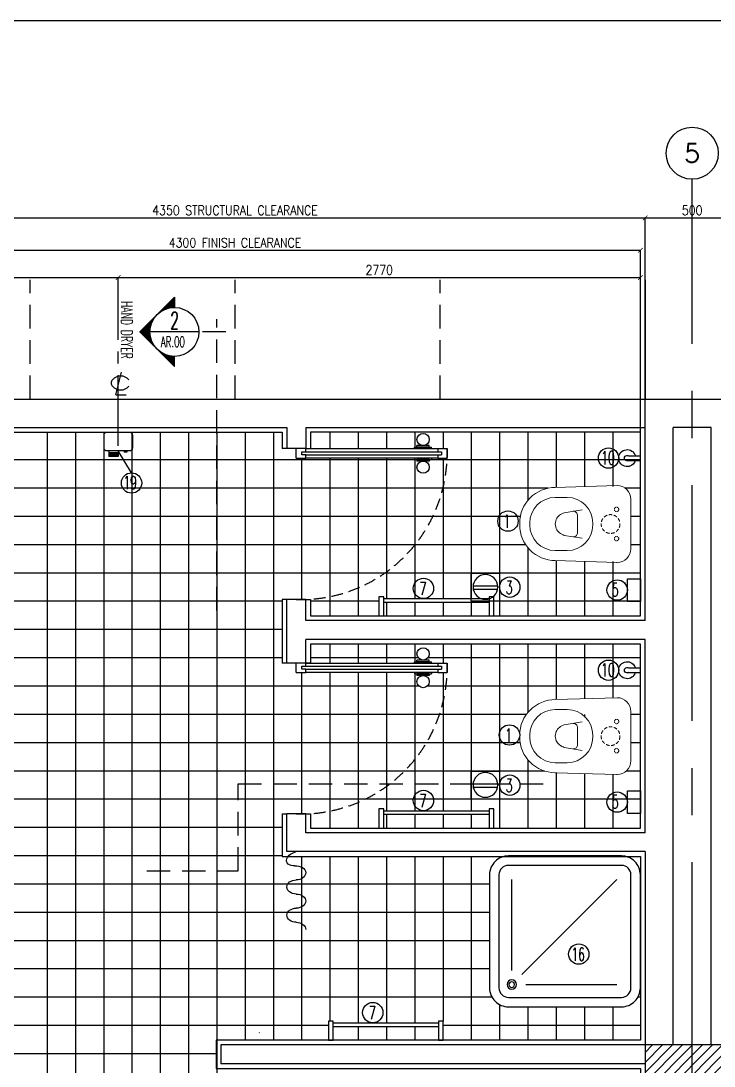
# Model space of a CAD drawing. Extents: x -139655 to -110778, y 166361 to 186286.
# Drawn here: x -137250 to -133573, y 180743 to 186286 of the extents above; entities that cross this region are included whole.
import ezdxf
from ezdxf.enums import TextEntityAlignment as Align

# ---------------------------------------------------------------- set-up
doc = ezdxf.new("R2010")
doc.units = 0
doc.header["$LTSCALE"] = 500
doc.header["$MEASUREMENT"] = 0
for name, pattern in [('CENTER2', [1.125, 0.75, -0.125, 0.125, -0.125]), ('CENTERX2', [4, 2.5, -0.5, 0.5, -0.5]), ('HIDDEN', [0.375, 0.25, -0.125]), ('HIDDEN2', [0.1875, 0.125, -0.0625])]:
    doc.linetypes.add(name, pattern=pattern)
doc.layers.get('0').update_dxf_attribs({"linetype": 'CONTINUOUS'})
doc.layers.get('DEFPOINTS').update_dxf_attribs({"linetype": 'CONTINUOUS'})
for name, color, linetype in [('2', 2, 'CONTINUOUS'), ('ARCDIMR', 4, 'CONTINUOUS'), ('AX-CR', 2, 'CONTINUOUS'), ('AX-TXT', 2, 'CONTINUOUS'), ('AXES', 11, 'CENTERX2'), ('AXIS', 11, 'CENTER2'), ('COL', 5, 'CONTINUOUS'), ('CONC', 3, 'CONTINUOUS'), ('CURT', 7, 'CONTINUOUS'), ('DIM-NEW', 4, 'CONTINUOUS'), ('Dimout', 4, 'CONTINUOUS'), ('DOOR', 2, 'CONTINUOUS'), ('DW', 7, 'CONTINUOUS'), ('ELE', 3, 'CONTINUOUS'), ('ELEV-MARK', 6, 'CONTINUOUS'), ('FIX', 2, 'CONTINUOUS'), ('HAT', 8, 'CONTINUOUS'), ('JUMP', 2, 'CONTINUOUS'), ('NON-MEDICAL', 5, 'CONTINUOUS'), ('Plaster', 7, 'CONTINUOUS'), ('SHAFT', 3, 'CONTINUOUS'), ('Tile', 5, 'CONTINUOUS'), ('TITLE', 1, 'CONTINUOUS'), ('TXT', 2, 'CONTINUOUS'), ('WALL', 6, 'CONTINUOUS'), ('Windows', 9, 'CONTINUOUS')]:
    doc.layers.add(name, color=color, linetype=linetype)
doc.styles.add('DIM', font='simplex.shx', dxfattribs={"width": 0.85})
doc.styles.add('ROMANS', font='romans.shx', dxfattribs={"width": 0.6})
doc.dimstyles.new('DIM1-25', dxfattribs={"dimscale": 25, "dimtxt": 2, "dimasz": 1, "dimexe": 0.03, "dimexo": 0.03, "dimgap": 0.6, "dimtad": 1, "dimdec": 0, "dimdsep": 46, "dimtxsty": 'DIM', "dimblk1": 'ARCHTICK', "dimblk2": 'ARCHTICK', "dimsah": 1, "dimcen": 0.09, "dimdle": 0.03, "dimclrd": 256, "dimclrt": 2, "dimadec": 0, "dimazin": 0, "dimtfac": 1, "dimtdec": 0, "dimtix": 1, "dimtmove": 1, "dimatfit": 3, "dimldrblk": 'ARCHTICK', "dimfxl": 0, "dimtvp": 2, "dimtolj": 1, "dimtzin": 0, "dimarcsym": 0})

# ---------------------------------------------------------------- blocks, each defined once
blk = doc.blocks.new('A0-BOX')
at = {"layer": 'TITLE'}
blk.add_line((113.3, 79.7), (0, 79.7), dxfattribs=at)
blk = doc.blocks.new('*X29')
at = {"color": 0}
for p, q in [((38539.2, 139885.3), (39003.7, 140349.7)), ((38539.2, 139938.3), (38950.6, 140349.7)), ((38539.2, 139991.4), (38897.6, 140349.7)), ((38539.2, 140044.4), (38844.6, 140349.7)), ((38539.2, 140097.4), (38791.5, 140349.7)), ((38539.2, 140150.5), (38738.5, 140349.7)), ((38539.2, 140203.5), (38685.5, 140349.7)), ((38539.2, 140256.5), (38632.4, 140349.7)), ((38539.2, 140309.6), (38579.4, 140349.7)), ((38556.7, 139849.7), (39039.2, 140332.3)), ((38609.7, 139849.7), (39039.2, 140279.2)), ((38662.8, 139849.7), (39039.2, 140226.2)), ((38715.8, 139849.7), (39039.2, 140173.2)), ((38768.8, 139849.7), (39039.2, 140120.1)), ((38821.9, 139849.7), (39039.2, 140067.1)), ((38874.9, 139849.7), (39039.2, 140014.1)), ((38927.9, 139849.7), (39039.2, 139961)), ((38981, 139849.7), (39039.2, 139908)), ((39034, 139849.7), (39039.2, 139855))]:
    blk.add_line(p, q, dxfattribs=at)
blk = doc.blocks.new('DR')
at = {"layer": 'CONC'}
blk.add_lwpolyline([(-0.0449, -0.0254), (-0.1129, -0.0254, -0.414214), (-0.1289, -0.0094), (-0.1289, 0.1086, -0.414214), (-0.1129, 0.1246), (-0.0449, 0.1246, -0.414214), (-0.0289, 0.1086), (-0.0289, -0.0094, -0.414214)], format="xyb", close=True, dxfattribs=at)
at = {"layer": 'ELE'}
for p, q in [((-0.0289, 0.0948), (-0.0219, 0.0948)), ((-0.0289, 0.0804), (-0.0219, 0.0804)), ((-0.0219, 0.0948), (-0.0219, 0.0804)), ((-0.0289, 0.0496), (0, 0.0496)), ((-0.0289, 0), (0, 0)), ((-0.0187, 0.0496), (-0.0187, 0)), ((-0.0112, 0.0496), (-0.0112, 0)), ((-0.0061, 0.0496), (-0.0061, 0)), ((-0.0023, 0.0496), (-0.0023, 0)), ((0, 0.0496), (0, 0))]:
    blk.add_line(p, q, dxfattribs=at)
blk = doc.blocks.new('A$C785E76E1')
at = {"layer": 'JUMP'}
for p, q in [((0.033, 0.0529), (0.033, 0.1149)), ((0.057, 0.0529), (0.057, 0.1149))]:
    blk.add_line(p, q, dxfattribs=at)
for radius, start, end in [(0.045, 105.4782, 74.5218), (0.0144, 146.4427, 33.5573)]:
    blk.add_arc((0.045, 0.045), radius, start, end, dxfattribs=at)
blk = doc.blocks.new('A$C5C5B3FF0')
at = {"layer": 'CURT'}
for centre, major_axis, start_param, end_param in [((25, 356.2), (-79.1, 0), 3.926991, 4.390638), ((25, 356.2), (79.1, 0), 0.321751, 0.785398), ((49.5, 300), (49.5, 0), 1.419382, 3.141593), ((62.9, 365.7), (-39.1, 0), 1.419382, 3.463343), ((50, 300), (50, 0), 3.141593, 4.712389), ((50, 225), (-50, 0), 3.141593, 4.712389), ((50, 225), (50, 0), 4.712389, 6.283185), ((50, 150), (50, 0), 1.570796, 3.141593), ((50, 150), (50, 0), 3.141593, 4.712389), ((50, 75), (50, 0), 0, 1.570796), ((50, 75), (-50, 0), 1.570796, 3.141593), ((50, 0), (50, 0), 1.570796, 3.141593)]:
    blk.add_ellipse(centre, major_axis=major_axis, ratio=0.75, start_param=start_param, end_param=end_param, dxfattribs=at)
blk = doc.blocks.new('A$C012D15BF')
at = {"layer": 'DOOR', "color": 0, "linetype": 'ByBlock'}
for p, q in [((0, 750.4), (0, 800.4)), ((50, 800.4), (0, 800.4)), ((30, 767.4), (30, 783.4)), ((30, 783.4), (50, 783.4)), ((50, 783.4), (50, 800.4)), ((627.6, 800.4), (627.6, 807.6)), ((627.6, 807.6), (717.6, 807.6)), ((640.2, 807.6), (640.2, 816.6)), ((705, 816.6), (640.2, 816.6)), ((705, 807.6), (640.2, 807.6)), ((705, 807.6), (705, 816.6)), ((717.6, 800.4), (717.6, 807.6)), ((750, 800.4), (750, 783.4)), ((750, 800.4), (800, 800.4)), ((750, 783.4), (770, 783.4)), ((770, 783.4), (770, 767.4)), ((800, 800.4), (800, 750.4)), ((800, 750.4), (800, 800.4)), ((0, 750.4), (50, 750.4)), ((50, 767.4), (30, 767.4)), ((50, 750.4), (50, 767.4)), ((627.6, 750.4), (627.6, 743.2)), ((627.6, 743.2), (717.6, 743.2)), ((640.2, 743.2), (640.2, 734.2)), ((705, 743.2), (640.2, 743.2)), ((705, 734.2), (640.2, 734.2)), ((705, 743.2), (705, 734.2)), ((717.6, 750.4), (717.6, 743.2)), ((750, 767.4), (750, 750.4)), ((750, 767.4), (770, 767.4)), ((750, 750.4), (800, 750.4))]:
    blk.add_line(p, q, dxfattribs=at)
at = {"layer": 'DOOR', "linetype": 'ByBlock'}
for p, q in [((50, 800.4), (750, 800.4)), ((50, 783.4), (750, 783.4)), ((50, 767.4), (750, 767.4)), ((750, 750.4), (50, 750.4))]:
    blk.add_line(p, q, dxfattribs=at)
at = {"layer": 'DOOR', "color": 0, "linetype": 'ByBlock'}
for centre in [(672.6, 848.9), (672.6, 701.9)]:
    blk.add_circle(centre, 32.4, dxfattribs=at)
at = {"layer": 'DOOR', "linetype": 'HIDDEN', "ltscale": 0.5}
blk.add_arc((25, 775.4), 775.4, 268.1524, 1.8476, dxfattribs=at)
blk = doc.blocks.new('WC1')
at = {"layer": 'FIX', "lineweight": 20}
for p, q in [((-210, 203.8), (-538, 193.8)), ((-475, 140.8), (-538, 140.8)), ((-394.8, 75.7), (-490.4, 60.1)), ((-727, 4.8), (-727, -4.8)), ((-674, 4.8), (-674, -4.8)), ((-533.7, 24.2), (-539.5, 0)), ((-539.5, 0), (-533.7, -24.2)), ((-339, 4.8), (-339, -4.8)), ((-490.4, -60.1), (-394.8, -75.7)), ((-538, -140.8), (-475, -140.8)), ((-538, -193.8), (-210, -203.8))]:
    blk.add_line(p, q, dxfattribs=at)
at = {"layer": 'FIX', "linetype": 'Continuous', "lineweight": 20}
blk.add_line((-420.1, -47.3), (-420.4, 44.6), dxfattribs=at)
at = {"layer": 'FIX', "lineweight": 20}
blk.add_lwpolyline([(-213.2, -203.8), (-210, -203.8, 0.414214), (-137, -130.8), (-137, 0), (-137, 130.8, 0.414214), (-210, 203.8)], format="xyb", dxfattribs=at)
at = {"layer": 'FIX', "linetype": 'HIDDEN', "lineweight": 20, "ltscale": 0.05}
for centre in [(-213.2, 77.5), (-213.2, -77.5)]:
    blk.add_circle(centre, 11.6, dxfattribs=at)
at = {"layer": 'FIX', "linetype": 'HIDDEN2', "lineweight": 20, "ltscale": 0.3}
blk.add_circle((-245, 0), 49.8, dxfattribs=at)
at = {"layer": 'FIX', "lineweight": 20}
for centre, radius, start, end in [((-538, 4.8), 189, 90, 180), ((-538, 4.8), 136, 90, 180), ((-475, 4.8), 136, 360, 90), ((-464.4, -17.6), 82, 108.496, 128.9242), ((-473, -6.9), 68.2, 128.9242, 152.8468), ((-538, -4.8), 189, 180, 270), ((-538, -4.8), 136, 180, 270), ((-473, 6.9), 68.2, 207.1532, 231.0758), ((-464.4, 17.6), 82, 231.0758, 251.504), ((-475, -4.8), 136, 270, 0)]:
    blk.add_arc(centre, radius, start, end, dxfattribs=at)
at = {"layer": 'FIX', "linetype": 'Continuous', "lineweight": 20}
for centre, start, end in [((-442.7, 45.5), 357.6662, 91.6121), ((-442.4, -45.6), 268.3879, 2.3338)]:
    blk.add_arc(centre, 22.3, start, end, dxfattribs=at)
blk = doc.blocks.new('SHR1')
at = {"layer": 'FIX'}
for p, q in [((-195.7, 195.7), (-700, 700)), ((-142.7, 217.7), (-142.7, 700)), ((-217.7, 142.7), (-700, 142.7))]:
    blk.add_line(p, q, dxfattribs=at)
for points in [[(-825, 125), (-825, 725, -0.414214), (-725, 825), (-125, 825, -0.414214), (-25, 725), (-25, 125, -0.414214), (-125, 25), (-725, 25, -0.414214)], [(-775, 125), (-775, 725, -0.414214), (-725, 775), (-125, 775, -0.414214), (-75, 725), (-75, 125, -0.414214), (-125, 75), (-725, 75, -0.414214)]]:
    blk.add_lwpolyline(points, format="xyb", close=True, dxfattribs=at)
for radius in [25, 15]:
    blk.add_circle((-142.7, 142.7), radius, dxfattribs=at)
blk = doc.blocks.new('A$C6F351844')
for p, q in [((0, 0.1016), (0.0254, 0.1016)), ((0, 0), (0, 0.1016)), ((0.0254, 0.1016), (0.0254, 0)), ((0.5842, 0.0921), (0.0254, 0.0921)), ((0.5842, 0.073), (0.0254, 0.073)), ((0.5842, 0), (0.5842, 0.1016)), ((0.5842, 0.1016), (0.6096, 0.1016)), ((0.6096, 0.1016), (0.6096, 0)), ((0.0254, 0), (0, 0)), ((0.6096, 0), (0.5842, 0))]:
    blk.add_line(p, q)
blk = doc.blocks.new('A$C67076F16')
at = {"layer": 'DIM-NEW'}
for p, q in [((0.0127, 0.0913), (0.1876, 0.0913)), ((0.0138, 0.1136), (0.1863, 0.1136))]:
    blk.add_line(p, q, dxfattribs=at)
at = {"layer": 'DW'}
blk.add_lwpolyline([(0, 0.2), (0, 0), (0.2, 0), (0.2, 0.2)], close=True, dxfattribs=at)
at = {"layer": 'FIX', "color": 2}
blk.add_circle((0.1, 0.0983), 0.0876, dxfattribs=at)
blk = doc.blocks.new('_ARCHTICK')
at = {"color": 0, "linetype": 'ByBlock', "const_width": 0.15}
blk.add_lwpolyline([(-0.5, -0.5), (0.5, 0.5)], dxfattribs=at)
blk = doc.blocks.new('*D113')
at = {"layer": 'DEFPOINTS', "color": 0}
for p in [(-133963.8, 185069.8), (-138263.8, 184105.5), (-133963.8, 184105.5)]:
    blk.add_point(p, dxfattribs=at)
at = {"layer": 'Dimout', "lineweight": -2}
blk.add_line((-138264.5, 185069.8), (-133963, 185069.8), dxfattribs=at)
at = {"layer": 'Dimout', "color": 0, "lineweight": -2}
for p, q in [((-138263.8, 184106.3), (-138263.8, 185070.5)), ((-133963.8, 184106.3), (-133963.8, 185070.5))]:
    blk.add_line(p, q, dxfattribs=at)
at = {"layer": 'Dimout', "lineweight": -2, "xscale": 25, "yscale": 25, "zscale": 25, "rotation": 180}
blk.add_blockref('_ARCHTICK', (-138263.8, 185069.8), dxfattribs=at)
at = {"layer": 'Dimout', "lineweight": -2, "xscale": 25, "yscale": 25, "zscale": 25}
blk.add_blockref('_ARCHTICK', (-133963.8, 185069.8), dxfattribs=at)
at = {"layer": 'Dimout', "color": 2, "insert": (-136113.8, 185109.8), "char_height": 50, "attachment_point": 5, "style": 'DIM'}
blk.add_mtext('\\A1;4300 FINISH CLEARANCE', dxfattribs=at)
blk = doc.blocks.new('*D112')
at = {"layer": 'DEFPOINTS', "color": 0}
for p in [(-133938.8, 185241.6), (-138288.8, 184130.5), (-133938.8, 184130.5)]:
    blk.add_point(p, dxfattribs=at)
at = {"layer": 'Dimout', "lineweight": -2}
blk.add_line((-138289.5, 185241.6), (-133938, 185241.6), dxfattribs=at)
at = {"layer": 'Dimout', "color": 0, "lineweight": -2}
for p, q in [((-138288.8, 184131.3), (-138288.8, 185242.3)), ((-133938.8, 184131.3), (-133938.8, 185242.3))]:
    blk.add_line(p, q, dxfattribs=at)
at = {"layer": 'Dimout', "lineweight": -2, "xscale": 25, "yscale": 25, "zscale": 25, "rotation": 180}
blk.add_blockref('_ARCHTICK', (-138288.8, 185241.6), dxfattribs=at)
at = {"layer": 'Dimout', "lineweight": -2, "xscale": 25, "yscale": 25, "zscale": 25}
blk.add_blockref('_ARCHTICK', (-133938.8, 185241.6), dxfattribs=at)
at = {"layer": 'Dimout', "color": 2, "insert": (-136113.8, 185281.6), "char_height": 50, "attachment_point": 5, "style": 'DIM'}
blk.add_mtext('\\A1;4350 STRUCTURAL CLEARANCE', dxfattribs=at)
blk = doc.blocks.new('*D111')
at = {"layer": 'DEFPOINTS', "color": 0}
for p in [(-133963.8, 184925), (-136733.5, 184635), (-133963.8, 184105.5)]:
    blk.add_point(p, dxfattribs=at)
at = {"layer": 'Dimout', "lineweight": -2}
blk.add_line((-136734.3, 184925), (-133963, 184925), dxfattribs=at)
at = {"layer": 'Dimout', "color": 0, "lineweight": -2}
for p, q in [((-136733.5, 184635.7), (-136733.5, 184925.8)), ((-133963.8, 184106.3), (-133963.8, 184925.8))]:
    blk.add_line(p, q, dxfattribs=at)
at = {"layer": 'Dimout', "lineweight": -2, "xscale": 25, "yscale": 25, "zscale": 25, "rotation": 180}
blk.add_blockref('_ARCHTICK', (-136733.5, 184925), dxfattribs=at)
at = {"layer": 'Dimout', "lineweight": -2, "xscale": 25, "yscale": 25, "zscale": 25}
blk.add_blockref('_ARCHTICK', (-133963.8, 184925), dxfattribs=at)
at = {"layer": 'Dimout', "color": 2, "insert": (-135348.7, 184965), "char_height": 50, "attachment_point": 5, "style": 'DIM'}
blk.add_mtext('\\A1;2770', dxfattribs=at)
blk = doc.blocks.new('SCNTR', base_point=(3632.66, 549.66))
for q in [(3633.89, 554.57), (3636.1, 543.44)]:
    blk.add_line((3631.12, 543.44), q)
for centre, radius, start, end in [((3633.47, 547.5), 5.23, 39.4883, 140.5117), ((3630.8, 549.38), 1.99, 133.3084, 182.4789), ((3630.8, 549.21), 1.99, 177.5211, 226.6916), ((3633.47, 551.09), 5.23, 219.4883, 320.5117)]:
    blk.add_arc(centre, radius, start, end)
blk = doc.blocks.new('*D116')
at = {"layer": 'DEFPOINTS', "color": 0}
for p in [(-136733.5, 184925), (-136733.5, 184635), (-138263.8, 184105.5)]:
    blk.add_point(p, dxfattribs=at)
at = {"layer": 'Dimout', "lineweight": -2}
blk.add_line((-138264.5, 184925), (-136732.8, 184925), dxfattribs=at)
at = {"layer": 'Dimout', "color": 0, "lineweight": -2}
for p, q in [((-138263.8, 184106.3), (-138263.8, 184925.8)), ((-136733.5, 184635.7), (-136733.5, 184925.8))]:
    blk.add_line(p, q, dxfattribs=at)
at = {"layer": 'Dimout', "lineweight": -2, "xscale": 25, "yscale": 25, "zscale": 25, "rotation": 180}
blk.add_blockref('_ARCHTICK', (-138263.8, 184925), dxfattribs=at)
at = {"layer": 'Dimout', "lineweight": -2, "xscale": 25, "yscale": 25, "zscale": 25}
blk.add_blockref('_ARCHTICK', (-136733.5, 184925), dxfattribs=at)
at = {"layer": 'Dimout', "color": 2, "insert": (-137498.7, 184965), "char_height": 50, "attachment_point": 5, "style": 'DIM'}
blk.add_mtext('\\A1;1530', dxfattribs=at)
blk = doc.blocks.new('*X20')
at = {"color": 0}
for p, q in [((14608, 7877), (14819, 8088)), ((14625, 7890), (14821, 8086)), ((14637, 7899), (14823, 8084)), ((14647, 7905), (14825, 8082)), ((14656, 7910), (14826, 8081)), ((14664, 7915), (14828, 8079)), ((14671, 7919), (14830, 8077)), ((14678, 7922), (14832, 8075)), ((14685, 7925), (14833, 8073)), ((14691, 7928), (14835, 8072)), ((14697, 7930), (14837, 8070)), ((14703, 7933), (14839, 8068)), ((14709, 7935), (14841, 8066)), ((14714, 7937), (14842, 8065)), ((14719, 7938), (14844, 8063)), ((14725, 7940), (14846, 8061)), ((14730, 7941), (14848, 8059)), ((14734, 7943), (14849, 8058)), ((14739, 7944), (14851, 8056)), ((14744, 7945), (14853, 8054)), ((14749, 7946), (14855, 8052)), ((14753, 7947), (14856, 8051)), ((14757, 7948), (14858, 8049)), ((14762, 7949), (14860, 8047)), ((14766, 7950), (14862, 8045)), ((14770, 7950), (14863, 8043)), ((14774, 7951), (14865, 8042)), ((14778, 7951), (14867, 8040)), ((14782, 7952), (14869, 8038)), ((14786, 7952), (14871, 8036)), ((14790, 7953), (14872, 8035)), ((14794, 7953), (14874, 8033)), ((14798, 7953), (14876, 8031)), ((14802, 7953), (14878, 8029)), ((14805, 7954), (14879, 8028)), ((14809, 7954), (14881, 8026)), ((14813, 7954), (14883, 8024)), ((14816, 7954), (14885, 8022)), ((14820, 7954), (14886, 8020)), ((14823, 7954), (14888, 8019)), ((14827, 7954), (14890, 8017)), ((14830, 7954), (14892, 8015)), ((14834, 7953), (14894, 8013)), ((14837, 7953), (14895, 8012)), ((14840, 7953), (14897, 8010)), ((14844, 7953), (14899, 8008)), ((14847, 7953), (14901, 8006)), ((14850, 7952), (14902, 8005)), ((14853, 7952), (14904, 8003)), ((14856, 7952), (14906, 8001)), ((14860, 7951), (14908, 7999)), ((14863, 7951), (14909, 7997)), ((14866, 7950), (14911, 7996)), ((14869, 7950), (14913, 7994)), ((14872, 7949), (14915, 7992)), ((14875, 7949), (14917, 7990)), ((14878, 7948), (14918, 7989)), ((14881, 7948), (14920, 7987)), ((14884, 7947), (14922, 7985)), ((14887, 7947), (14924, 7983)), ((14890, 7946), (14925, 7982)), ((14893, 7945), (14927, 7980)), ((14895, 7945), (14929, 7978)), ((14898, 7944), (14931, 7976)), ((14901, 7943), (14932, 7974)), ((14904, 7942), (14934, 7973)), ((14907, 7942), (14936, 7971)), ((14909, 7941), (14938, 7969)), ((14912, 7940), (14939, 7967)), ((14915, 7939), (14941, 7966)), ((14917, 7938), (14943, 7964)), ((14920, 7937), (14945, 7962)), ((14923, 7937), (14947, 7960)), ((14925, 7936), (14948, 7959)), ((14928, 7935), (14950, 7957)), ((14931, 7934), (14952, 7955)), ((14933, 7933), (14954, 7953)), ((14936, 7932), (14955, 7952)), ((14938, 7931), (14957, 7950)), ((14941, 7930), (14959, 7948)), ((14943, 7929), (14961, 7946)), ((14946, 7928), (14962, 7944)), ((14948, 7927), (14964, 7943)), ((14951, 7926), (14966, 7941)), ((14953, 7925), (14968, 7939)), ((14956, 7923), (14970, 7937)), ((14958, 7922), (14971, 7936)), ((14960, 7921), (14973, 7934)), ((14963, 7920), (14975, 7932)), ((14965, 7919), (14977, 7930)), ((14967, 7918), (14978, 7929)), ((14970, 7916), (14980, 7927)), ((14972, 7915), (14982, 7925)), ((14974, 7914), (14984, 7923)), ((14977, 7913), (14985, 7921)), ((14979, 7911), (14987, 7920)), ((14981, 7910), (14989, 7918)), ((14983, 7909), (14991, 7916)), ((14986, 7908), (14993, 7914)), ((14988, 7906), (14994, 7913)), ((14990, 7905), (14996, 7911)), ((14992, 7903), (14998, 7909)), ((14994, 7902), (15000, 7907)), ((14997, 7901), (15001, 7906)), ((14999, 7899), (15003, 7904)), ((15001, 7898), (15005, 7902)), ((15003, 7896), (15007, 7900)), ((14360, 7629), (14571, 7839)), ((14364, 7629), (14557, 7822)), ((14368, 7629), (14549, 7810)), ((14371, 7629), (14542, 7800)), ((14375, 7629), (14537, 7791)), ((14378, 7629), (14533, 7783)), ((14382, 7629), (14529, 7776)), ((14385, 7629), (14525, 7769)), ((14389, 7629), (14522, 7762)), ((15005, 7895), (15008, 7898)), ((15007, 7894), (15010, 7897)), ((15009, 7892), (15012, 7895)), ((15011, 7891), (15014, 7893)), ((15013, 7889), (15016, 7891)), ((15015, 7888), (15017, 7890)), ((15017, 7886), (15019, 7888)), ((15019, 7884), (15021, 7886)), ((15021, 7883), (15023, 7884)), ((15023, 7881), (15024, 7883)), ((15025, 7880), (15026, 7881)), ((15027, 7878), (15028, 7879)), ((15029, 7877), (15030, 7877)), ((15031, 7875), (15031, 7875)), ((15033, 7873), (15033, 7874)), ((15035, 7872), (15035, 7872)), ((15036, 7870), (15037, 7870)), ((15038, 7868), (15038, 7868)), ((15040, 7867), (15040, 7867)), ((15042, 7865), (15042, 7865)), ((15044, 7863), (15044, 7863)), ((15046, 7861), (15046, 7861)), ((15047, 7860), (15047, 7860)), ((15051, 7856), (15051, 7856)), ((15053, 7854), (15053, 7854)), ((15054, 7852), (15054, 7853)), ((15056, 7851), (15056, 7851)), ((15058, 7849), (15058, 7849)), ((15059, 7847), (15060, 7847)), ((15061, 7845), (15061, 7845)), ((15063, 7843), (15063, 7844)), ((15064, 7841), (15065, 7842)), ((15066, 7839), (15067, 7840)), ((15068, 7837), (15069, 7838)), ((15069, 7836), (15070, 7837)), ((15071, 7834), (15072, 7835)), ((15072, 7832), (15074, 7833)), ((15074, 7830), (15076, 7831)), ((15076, 7828), (15077, 7830)), ((15077, 7826), (15079, 7828)), ((15079, 7824), (15081, 7826)), ((15080, 7822), (15083, 7824)), ((15082, 7820), (15084, 7822)), ((15083, 7818), (15086, 7821)), ((15085, 7815), (15088, 7819)), ((15086, 7813), (15090, 7817)), ((15087, 7811), (15092, 7815)), ((15089, 7809), (15093, 7814)), ((15090, 7807), (15095, 7812)), ((15092, 7805), (15097, 7810)), ((15093, 7803), (15099, 7808)), ((15094, 7801), (15100, 7807)), ((15096, 7798), (15102, 7805)), ((15097, 7796), (15104, 7803)), ((15098, 7794), (15106, 7801)), ((15100, 7792), (15107, 7799)), ((15101, 7790), (15109, 7798)), ((15102, 7787), (15111, 7796)), ((15104, 7785), (15113, 7794)), ((15105, 7783), (15115, 7792)), ((15106, 7780), (15116, 7791)), ((15107, 7778), (15118, 7789)), ((15108, 7776), (15120, 7787)), ((15110, 7773), (15122, 7785)), ((15111, 7771), (15123, 7784)), ((15112, 7769), (15125, 7782)), ((15113, 7766), (15127, 7780)), ((15114, 7764), (15129, 7778)), ((15115, 7761), (15130, 7777)), ((15116, 7759), (15132, 7775)), ((15117, 7756), (15134, 7773)), ((15118, 7754), (15136, 7771)), ((15119, 7751), (15137, 7769)), ((15121, 7749), (15139, 7768)), ((15122, 7746), (15141, 7766)), ((15122, 7744), (15143, 7764)), ((15123, 7741), (15145, 7762)), ((15124, 7739), (15146, 7761)), ((14392, 7629), (14519, 7756)), ((14396, 7629), (14517, 7750)), ((14399, 7629), (14515, 7744)), ((14403, 7629), (14513, 7739)), ((14406, 7629), (14511, 7733)), ((14410, 7629), (14509, 7728)), ((14413, 7629), (14507, 7723)), ((14417, 7629), (14506, 7718)), ((14421, 7629), (14505, 7713)), ((14424, 7629), (14503, 7708)), ((14428, 7629), (14502, 7703)), ((14431, 7629), (14501, 7699)), ((14435, 7629), (14500, 7694)), ((14438, 7629), (14499, 7690)), ((14442, 7629), (14499, 7686)), ((14445, 7629), (14498, 7681)), ((14449, 7629), (14497, 7677)), ((14452, 7629), (14497, 7673)), ((14456, 7629), (14496, 7669)), ((14459, 7629), (14496, 7665)), ((14463, 7629), (14495, 7661)), ((14466, 7629), (14495, 7657)), ((14470, 7629), (14494, 7653)), ((14474, 7629), (14494, 7649)), ((14477, 7629), (14494, 7646)), ((14481, 7629), (14494, 7642)), ((14484, 7629), (14494, 7638)), ((14488, 7629), (14494, 7635)), ((14491, 7629), (14494, 7631)), ((15125, 7736), (15148, 7759)), ((15126, 7733), (15150, 7757)), ((15127, 7731), (15152, 7755)), ((15128, 7728), (15153, 7754)), ((15129, 7725), (15155, 7752)), ((15130, 7723), (15157, 7750)), ((15130, 7720), (15159, 7748)), ((15131, 7717), (15160, 7746)), ((15132, 7714), (15162, 7745)), ((15133, 7712), (15164, 7743)), ((15133, 7709), (15166, 7741)), ((15134, 7706), (15168, 7739)), ((15135, 7703), (15169, 7738)), ((15136, 7700), (15171, 7736)), ((15136, 7697), (15173, 7734)), ((15137, 7695), (15175, 7732)), ((15137, 7692), (15176, 7731)), ((15138, 7689), (15178, 7729)), ((15139, 7686), (15180, 7727)), ((15139, 7683), (15182, 7725)), ((15140, 7680), (15183, 7723)), ((15140, 7676), (15185, 7722)), ((15140, 7673), (15187, 7720)), ((15141, 7670), (15189, 7718)), ((15141, 7667), (15191, 7716)), ((15142, 7664), (15192, 7715)), ((15142, 7661), (15194, 7713)), ((15142, 7658), (15196, 7711)), ((15143, 7654), (15198, 7709)), ((15143, 7651), (15199, 7708)), ((15143, 7648), (15201, 7706)), ((15143, 7644), (15203, 7704)), ((15143, 7641), (15205, 7702)), ((15143, 7637), (15206, 7700)), ((15143, 7634), (15208, 7699)), ((15144, 7631), (15210, 7697)), ((15145, 7629), (15212, 7695)), ((15149, 7629), (15214, 7693)), ((15152, 7629), (15215, 7692)), ((15156, 7629), (15217, 7690)), ((15159, 7629), (15219, 7688)), ((15163, 7629), (15221, 7686)), ((15167, 7629), (15222, 7685)), ((15170, 7629), (15224, 7683)), ((15174, 7629), (15226, 7681)), ((15177, 7629), (15228, 7679)), ((15181, 7629), (15229, 7678)), ((15184, 7629), (15231, 7676)), ((15188, 7629), (15233, 7674)), ((15191, 7629), (15235, 7672)), ((15195, 7629), (15236, 7670)), ((15198, 7629), (15238, 7669)), ((15202, 7629), (15240, 7667)), ((15205, 7629), (15242, 7665)), ((15209, 7629), (15244, 7663)), ((15212, 7629), (15245, 7662)), ((15216, 7629), (15247, 7660)), ((15220, 7629), (15249, 7658)), ((15223, 7629), (15251, 7656)), ((15227, 7629), (15252, 7655)), ((15230, 7629), (15254, 7653)), ((15234, 7629), (15256, 7651)), ((15237, 7629), (15258, 7649)), ((15241, 7629), (15259, 7647)), ((15244, 7629), (15261, 7646)), ((15248, 7629), (15263, 7644)), ((15251, 7629), (15265, 7642)), ((15255, 7629), (15267, 7640)), ((15258, 7629), (15268, 7639)), ((15262, 7629), (15270, 7637)), ((15266, 7629), (15272, 7635)), ((15269, 7629), (15274, 7633)), ((15273, 7629), (15275, 7632)), ((15276, 7629), (15277, 7630))]:
    blk.add_line(p, q, dxfattribs=at)
blk = doc.blocks.new('AXU')
at = {"layer": 'AX-CR'}
blk.add_circle((0, 350), 350, dxfattribs=at)
at = {"layer": 'AX-TXT', "style": 'ROMANS'}
blk.add_attdef('AX', text='', height=250, dxfattribs=at).set_placement((0, 350), align=Align.MIDDLE)
blk = doc.blocks.new('*D126')
at = {"layer": 'DEFPOINTS', "color": 0}
for p in [(-133438.8, 185241.6), (-133938.8, 184130.5), (-133438.8, 184130.5)]:
    blk.add_point(p, dxfattribs=at)
at = {"layer": 'Dimout', "lineweight": -2}
blk.add_line((-133939.5, 185241.6), (-133438, 185241.6), dxfattribs=at)
at = {"layer": 'Dimout', "color": 0, "lineweight": -2}
for p, q in [((-133938.8, 184131.3), (-133938.8, 185242.3)), ((-133438.8, 184131.3), (-133438.8, 185242.3))]:
    blk.add_line(p, q, dxfattribs=at)
at = {"layer": 'Dimout', "lineweight": -2, "xscale": 25, "yscale": 25, "zscale": 25, "rotation": 180}
blk.add_blockref('_ARCHTICK', (-133938.8, 185241.6), dxfattribs=at)
at = {"layer": 'Dimout', "lineweight": -2, "xscale": 25, "yscale": 25, "zscale": 25}
blk.add_blockref('_ARCHTICK', (-133438.8, 185241.6), dxfattribs=at)
at = {"layer": 'Dimout', "color": 2, "insert": (-133688.8, 185281.6), "char_height": 50, "attachment_point": 5, "style": 'DIM'}
blk.add_mtext('\\A1;500', dxfattribs=at)

msp = doc.modelspace()

# ---------------------------------------------------------------- linework, layer by layer
at = {"layer": '2'}
for points in [[(-133963.8, 183207.9), (-134032.7, 183207.9), (-134032.7, 183327.9), (-133963.8, 183327.9)], [(-133963.8, 182082.9), (-134032.7, 182082.9), (-134032.7, 182202.9), (-133963.8, 182202.9)]]:
    msp.add_lwpolyline(points, close=True, dxfattribs=at)
at = {"layer": 'AXES'}
msp.add_line((-133688.8, 176573.7), (-133688.8, 185446.5), dxfattribs=at)
at = {"layer": 'AXIS'}
msp.add_line((-136733.5, 184032.5), (-136733.5, 184913.1), dxfattribs=at)
at = {"layer": 'COL'}
msp.add_lwpolyline([(-133938.8, 180855.5), (-133938.8, 180355.5), (-133438.8, 180355.5), (-133438.8, 180855.5)], close=True, dxfattribs=at)
at = {"layer": 'ELEV-MARK', "color": 6}
for p, q in [((-136435.4, 184820.6), (-136619.2, 184636.8)), ((-136435.4, 184820.6), (-136435.4, 184766.8)), ((-136435.4, 184452.9), (-136619.2, 184636.8)), ((-136305.4, 184636.8), (-136565.4, 184636.8))]:
    msp.add_line(p, q, dxfattribs=at)
at = {"layer": 'ELEV-MARK', "color": 6, "linetype": 'HIDDEN'}
for p, q in [((-136210.8, 183159.9), (-136210.8, 184705.2)), ((-136162, 184636.8), (-136305.4, 184636.8))]:
    msp.add_line(p, q, dxfattribs=at)
msp.add_lwpolyline([(-136582.5, 181778.5), (-136097.8, 181778.5), (-136097.8, 182240.9), (-134478.5, 182240.9)], dxfattribs=at)
at = {"layer": 'ELEV-MARK', "color": 6}
msp.add_circle((-136435.4, 184636.8), 130, dxfattribs=at)
at = {"layer": 'FIX'}
for p, q in [((-133963.8, 183955.6), (-133963.8, 183979.6)), ((-133963.8, 182830.6), (-133963.8, 182854.6))]:
    msp.add_line(p, q, dxfattribs=at)
at = {"layer": 'FIX', "color": 2}
for centre in [(-134132.6, 183967.6), (-136662.8, 183835.6), (-134665.7, 183633.5), (-135114.3, 183276.6), (-134656.5, 183283), (-134086.7, 183267.9), (-134132.6, 182842.6), (-134657.8, 182498.9), (-134656.5, 182233), (-135114.3, 182151.6), (-134086.7, 182142.9), (-134290.3, 181337), (-135383.1, 181026.6)]:
    msp.add_circle(centre, 54, dxfattribs=at)
at = {"layer": 'NON-MEDICAL'}
msp.add_line((-133938.8, 184913.7), (-133938.8, 184280.5), dxfattribs=at)
at = {"layer": 'Plaster'}
for p, q in [((-135838.8, 184018), (-135863.8, 184018)), ((-135738.8, 184018), (-135713.8, 184018)), ((-135838.8, 183218), (-135863.8, 183218)), ((-135738.8, 183218), (-135713.8, 183218)), ((-135838.8, 182880.5), (-135863.8, 182880.5)), ((-135713.8, 182880.5), (-135738.8, 182880.5)), ((-135863.8, 182080.5), (-135838.8, 182080.5)), ((-135738.8, 182080.5), (-135713.8, 182080.5))]:
    msp.add_line(p, q, dxfattribs=at)
for points in [[(-138263.8, 183980.5), (-138263.8, 184105.5), (-135863.8, 184105.5), (-135863.8, 184018)], [(-135713.8, 183218), (-135713.8, 183130.5), (-133963.8, 183130.5), (-133963.8, 184105.5), (-135713.8, 184105.5), (-135713.8, 184018)], [(-135863.8, 183218), (-135863.8, 182880.5)], [(-135713.8, 182080.5), (-135713.8, 182005.5), (-133963.8, 182005.5), (-133963.8, 182980.5), (-135713.8, 182980.5), (-135713.8, 182880.5)], [(-135863.8, 182080.5), (-135863.8, 181855.5), (-133963.8, 181855.5), (-133963.8, 180880.5), (-136213.8, 180880.5), (-136213.8, 180730.5), (-133963.8, 180730.5), (-133963.8, 180330.5), (-133613.8, 180330.5), (-133613.8, 177510.5), (-136863.8, 177510.5), (-136863.8, 178460.5), (-137238.8, 178460.5)]]:
    msp.add_lwpolyline(points, dxfattribs=at)
at = {"layer": 'SHAFT', "linetype": 'HIDDEN'}
for p, q in [((-137201.3, 184280.5), (-137201.3, 184913.7)), ((-136113.8, 184280.5), (-136113.8, 184913.7)), ((-135026.3, 184280.5), (-135026.3, 184913.7))]:
    msp.add_line(p, q, dxfattribs=at)
at = {"layer": 'Tile'}
for p, q in [((-137110.5, 184105.5), (-137110.5, 178460.5)), ((-136960.5, 184105.5), (-136960.5, 178460.5)), ((-136810.5, 184105.5), (-136810.5, 177985.5)), ((-136660.5, 184105.5), (-136660.5, 177985.5)), ((-136510.5, 184105.5), (-136510.5, 177985.5)), ((-136360.5, 184105.5), (-136360.5, 177985.5)), ((-136210.5, 184105.5), (-136210.5, 177985.5)), ((-136060.5, 184105.5), (-136060.5, 180880.5)), ((-135910.5, 184105.5), (-135910.5, 180880.5)), ((-135610.5, 184105.5), (-135610.5, 184018)), ((-135460.5, 184105.5), (-135460.5, 184018)), ((-135310.5, 184105.5), (-135310.5, 184018)), ((-135160.5, 184105.5), (-135160.5, 184025.2)), ((-135010.5, 184105.5), (-135010.5, 184018)), ((-134860.5, 184105.5), (-134860.5, 183222.6)), ((-134710.5, 184105.5), (-134710.5, 183130.5)), ((-134560.5, 184105.5), (-134560.5, 183743.2)), ((-134410.5, 184105.5), (-134410.5, 183813.5)), ((-134260.5, 184105.5), (-134260.5, 183818.1)), ((-134110.5, 184105.5), (-134110.5, 183817)), ((-135148.6, 183958), (-138263.8, 183958)), ((-135760.5, 183968), (-135760.5, 183218)), ((-135610.5, 183968), (-135610.5, 183130.5)), ((-135460.5, 183968), (-135460.5, 183130.5)), ((-135310.5, 183968), (-135310.5, 183222.6)), ((-135160.5, 183960.8), (-135160.5, 183222.6)), ((-133963.8, 183958), (-135083.8, 183958)), ((-135010.5, 183968), (-135010.5, 183222.6)), ((-134452.6, 183808), (-138338.8, 183808)), ((-133963.8, 183808), (-134044.1, 183808)), ((-134598.4, 183658), (-138338.8, 183658)), ((-133963.8, 183658), (-134013.8, 183658)), ((-134571.8, 183508), (-138338.8, 183508)), ((-134560.5, 183492.9), (-134560.5, 183130.5)), ((-133963.8, 183508), (-134013.8, 183508)), ((-134410.5, 183422.6), (-134410.5, 183130.5)), ((-134260.5, 183418), (-134260.5, 183130.5)), ((-134110.5, 183419.1), (-134110.5, 183130.5)), ((-133963.8, 183358), (-138338.8, 183358)), ((-135863.8, 183208), (-138338.8, 183208)), ((-135350.4, 183208), (-135713.8, 183208)), ((-133963.8, 183208), (-134740.8, 183208)), ((-135310.5, 183203.5), (-135310.5, 183130.5)), ((-135160.5, 183203.5), (-135160.5, 183130.5)), ((-135010.5, 183203.5), (-135010.5, 183130.5)), ((-134860.5, 183203.5), (-134860.5, 183130.5)), ((-135863.8, 183058), (-138263.8, 183058)), ((-135610.5, 182980.5), (-135610.5, 182880.5)), ((-135460.5, 182980.5), (-135460.5, 182880.5)), ((-135310.5, 182980.5), (-135310.5, 182880.5)), ((-135160.5, 182980.5), (-135160.5, 182880.5)), ((-135010.5, 182980.5), (-135010.5, 182880.5)), ((-134860.5, 182980.5), (-134860.5, 182097.6)), ((-134710.5, 182980.5), (-134710.5, 182005.5)), ((-134560.5, 182980.5), (-134560.5, 182618.2)), ((-134410.5, 182980.5), (-134410.5, 182686.8)), ((-134260.5, 182980.5), (-134260.5, 182691.5)), ((-134110.5, 182980.5), (-134110.5, 182696.1)), ((-134110.5, 182980.5), (-134110.5, 182696.1)), ((-135863.8, 182908), (-138263.8, 182908)), ((-135140.8, 182908), (-135713.8, 182908)), ((-133963.8, 182908), (-135091.5, 182908)), ((-135760.5, 182830.5), (-135760.5, 182080.5)), ((-135610.5, 182830.5), (-135610.5, 182005.5)), ((-135460.5, 182830.5), (-135460.5, 182005.5)), ((-135310.5, 182830.5), (-135310.5, 182097.6)), ((-135160.5, 182830.5), (-135160.5, 182097.6)), ((-135010.5, 182830.5), (-135010.5, 182097.6)), ((-135138, 182758), (-138263.8, 182758)), ((-133963.8, 182758), (-135094.3, 182758)), ((-134568.4, 182608), (-137790.9, 182608)), ((-134260.5, 182607), (-134260.5, 182597.4)), ((-133963.8, 182608), (-134015.5, 182608)), ((-134601.4, 182458), (-137713.9, 182458)), ((-133963.8, 182458), (-134013.8, 182458)), ((-134560.5, 182367.9), (-134560.5, 182005.5)), ((-134471.9, 182308), (-137709.5, 182308)), ((-134410.5, 182299.3), (-134410.5, 182005.5)), ((-134260.5, 182294.5), (-134260.5, 182005.5)), ((-134110.5, 182289.9), (-134110.5, 182005.5)), ((-134110.5, 182289.9), (-134110.5, 182005.5)), ((-133963.8, 182308), (-134037.9, 182308)), ((-133963.8, 182158), (-137762.3, 182158)), ((-135310.5, 182078.5), (-135310.5, 182005.5)), ((-135160.5, 182078.5), (-135160.5, 182005.5)), ((-135010.5, 182078.5), (-135010.5, 182005.5)), ((-134860.5, 182078.5), (-134860.5, 182005.5)), ((-135863.8, 182008), (-138263.8, 182008)), ((-135863.8, 181858), (-138263.8, 181858)), ((-135760.5, 181855.5), (-135760.5, 180880.5)), ((-135610.5, 181855.5), (-135610.5, 180982.1)), ((-135460.5, 181855.5), (-135460.5, 180972.6)), ((-135310.5, 181855.5), (-135310.5, 180972.6)), ((-135160.5, 181855.5), (-135160.5, 180972.6)), ((-135010.5, 181855.5), (-135010.5, 180982.1)), ((-134860.5, 181855.5), (-134860.5, 180880.5)), ((-134710.5, 181855.5), (-134710.5, 181845.9)), ((-134763.8, 181708), (-137806.3, 181708)), ((-133963.8, 181708), (-133963.8, 181708)), ((-134763.8, 181558), (-137717.2, 181558)), ((-133963.8, 181558), (-133963.8, 181558)), ((-134763.8, 181408), (-137715.8, 181408)), ((-133963.8, 181408), (-133963.8, 181408)), ((-134763.8, 181258), (-137760.7, 181258)), ((-133963.8, 181258), (-133963.8, 181258)), ((-134750.7, 181108), (-138263.8, 181108)), ((-133963.8, 181108), (-133976.9, 181108)), ((-134710.5, 181069.1), (-134710.5, 180880.5)), ((-134560.5, 181057.5), (-134560.5, 180880.5)), ((-134410.5, 181057.5), (-134410.5, 180880.5)), ((-134260.5, 181057.5), (-134260.5, 180880.5)), ((-134110.5, 181057.5), (-134110.5, 180880.5)), ((-135618.6, 180958), (-138263.8, 180958)), ((-135460.5, 180953.5), (-135460.5, 180880.5)), ((-135310.5, 180953.5), (-135310.5, 180880.5)), ((-135160.5, 180953.5), (-135160.5, 180880.5)), ((-133963.8, 180958), (-135009, 180958)), ((-136213.8, 180808), (-138171.7, 180808))]:
    msp.add_line(p, q, dxfattribs=at)
at = {"layer": 'TXT'}
msp.add_line((-136662.8, 183889.6), (-136733.5, 184005.5), dxfattribs=at)
at = {"layer": 'WALL'}
for p, q in [((-138288.8, 184280.5), (-128963.8, 184280.5)), ((-138288.8, 184130.5), (-135838.8, 184130.5)), ((-135738.8, 184130.5), (-133938.8, 184130.5)), ((-133938.8, 180755.5), (-135838.8, 180755.5))]:
    msp.add_line(p, q, dxfattribs=at)
at = {"layer": 'WALL', "linetype": 'ByBlock'}
for p, q in [((-135838.8, 184130.5), (-135838.8, 184018)), ((-135738.8, 184130.5), (-135738.8, 184018)), ((-133938.8, 183105.5), (-133938.8, 184130.5)), ((-133938.8, 183105.5), (-133938.8, 184130.5)), ((-133788.8, 180855.5), (-133788.8, 184130.5)), ((-133588.8, 184130.5), (-133788.8, 184130.5)), ((-133588.8, 183105.5), (-133588.8, 184130.5)), ((-133588.8, 180855.5), (-133588.8, 184130.5)), ((-135738.8, 184018), (-135838.8, 184018)), ((-135838.8, 182880.5), (-135838.8, 183218)), ((-135738.8, 183218), (-135838.8, 183218)), ((-135738.8, 183105.5), (-135738.8, 183218)), ((-133938.8, 183105.5), (-135738.8, 183105.5)), ((-133938.8, 183005.5), (-135738.8, 183005.5)), ((-135738.8, 182880.5), (-135738.8, 183005.5)), ((-133938.8, 181980.5), (-133938.8, 183005.5)), ((-133938.8, 181980.5), (-133938.8, 183005.5)), ((-133588.8, 181980.5), (-133588.8, 183005.5)), ((-135738.8, 182880.5), (-135838.8, 182880.5)), ((-135838.8, 181880.5), (-135838.8, 182080.5)), ((-135738.8, 182080.5), (-135838.8, 182080.5)), ((-135738.8, 181980.5), (-135738.8, 182080.5)), ((-133938.8, 181980.5), (-135738.8, 181980.5)), ((-133938.8, 181880.5), (-135838.8, 181880.5)), ((-133938.8, 181880.5), (-133938.8, 180855.5)), ((-133588.8, 180855.5), (-133588.8, 181880.5)), ((-133938.8, 180855.5), (-136188.8, 180855.5)), ((-136188.8, 180855.5), (-136188.8, 180755.5)), ((-133938.8, 180755.5), (-136188.8, 180755.5))]:
    msp.add_line(p, q, dxfattribs=at)
at = {"layer": 'WALL', "color": 250, "linetype": 'ByBlock', "ltscale": 0.3}
msp.add_line((-135985.8, 180919.5), (-135983.8, 180921.5), dxfattribs=at)
at = {"layer": 'WALL', "linetype": 'ByBlock', "ltscale": 0.3}
msp.add_lwpolyline([(-133938.8, 180355.5), (-133438.8, 180355.5), (-133438.8, 180855.5), (-133938.8, 180855.5)], close=True, dxfattribs=at)
at = {"layer": 'Windows'}
msp.add_line((-134110.5, 181057.5), (-134110.5, 180880.5), dxfattribs=at)

# ---------------------------------------------------------------- block references
at = {"xscale": 250, "yscale": 250, "zscale": 250}
msp.add_blockref('A0-BOX', (-139654.8, 166361.3), dxfattribs=at)
at = {"layer": 'ARCDIMR', "xscale": 10.75199999992037, "yscale": 10.75199999992037, "zscale": 10.752}
msp.add_blockref('SCNTR', (-136729.1, 184369.8), dxfattribs=at)
at = {"layer": 'AXES'}
ref = msp.add_blockref('AXU', (-133688.8, 185446.5), dxfattribs=dict(at, xscale=0.3942857142828871, yscale=0.3942857142828871, zscale=0.3942857142857143))
ref.add_attrib('AX', '5', dxfattribs={"layer": 'AX-TXT', "color": 6, "height": 98.6, "style": 'ROMANS'}).set_placement((-133688.8, 185584.5), align=Align.MIDDLE)
at = {"layer": 'CURT', "linetype": 'ByBlock', "xscale": -1}
msp.add_blockref('A$C5C5B3FF0', (-135738.8, 181468), dxfattribs=at)
at = {"layer": 'Dimout'}
for name, p, xscale, yscale, zscale, rotation in [('A$C785E76E1', (-134078.7, 183922.6), -1000, 1000, 1000, 270), ('A$C67076F16', (-134860.5, 183358), -750, 750, 750, 180), ('A$C785E76E1', (-134078.7, 182797.6), -1000, 1000, 1000, 270), ('A$C67076F16', (-134860.5, 182308), -750, 750, 750, 180)]:
    msp.add_blockref(name, p, dxfattribs=dict(at, xscale=xscale, yscale=yscale, zscale=zscale, rotation=rotation))
at = {"layer": 'DOOR', "color": 0, "linetype": 'ByBlock'}
for p in [(-135788.8, 183217.6), (-135788.8, 182080.1)]:
    msp.add_blockref('A$C012D15BF', p, dxfattribs=at)
at = {"layer": 'ELEV-MARK', "color": 11, "xscale": -0.4000000000232831, "yscale": 0.4000000000232831, "zscale": 0.4, "rotation": 90}
msp.add_blockref('*X20', (-133383.9, 190564.2), dxfattribs=at)
at = {"layer": 'FIX', "yscale": 1000, "zscale": 1000}
for name, p, xscale, rotation in [('DR', (-136783.1, 183976.6), 1000, 270), ('A$C6F351844', (-134740.8, 183130.5), -1000, 359.99999999989), ('A$C6F351844', (-134740.8, 182005.5), -1000, 359.99999999989), ('A$C6F351844', (-135009, 180880.5), -1000, 359.99999999989)]:
    msp.add_blockref(name, p, dxfattribs=dict(at, xscale=xscale, rotation=rotation))
at = {"layer": 'FIX'}
for p in [(-133876.8, 183618), (-133876.8, 182493)]:
    msp.add_blockref('WC1', p, dxfattribs=at)
at = {"layer": 'HAT'}
msp.add_blockref('*X29', (-172478, 40505.8), dxfattribs=at)
at = {"layer": 'WALL', "xscale": -1}
msp.add_blockref('SHR1', (-134788.8, 181032.5), dxfattribs=at)

# ---------------------------------------------------------------- texts
at = {"layer": 'ELEV-MARK', "color": 6, "style": 'ROMANS', "width": 0.6}
msp.add_attdef('2', text='1', height=90, dxfattribs=at).set_placement((-136434.4, 184696.5), align=Align.MIDDLE)
at = {"layer": 'ELEV-MARK', "color": 2, "style": 'ROMANS', "width": 0.6}
msp.add_attdef('AR.00', text='S-00', height=56, dxfattribs=at).set_placement((-136443.6, 184584.5), align=Align.MIDDLE)
at = {"layer": 'TXT', "style": 'ROMANS', "width": 0.6}
msp.add_text(' HAND DRYER', height=60, rotation=270, dxfattribs=at).set_placement((-136718.4, 184825.8))
for s, p in [('10', (-134171.5, 183934.1)), ('19', (-136706.3, 183802.1)), ('1', (-134689.4, 183597.3)), ('3', (-134677.1, 183246.5)), ('7', (-135134.9, 183240)), ('5', (-134114.8, 183234.4)), ('10', (-134171.5, 182809.1)), ('1', (-134681.5, 182462.7)), ('3', (-134677.1, 182196.5)), ('7', (-135134.9, 182115)), ('5', (-134114.8, 182109.4)), ('16', (-134330, 181300.8)), ('7', (-135403.6, 180990))]:
    msp.add_text(s, height=70, dxfattribs=at).set_placement(p)

# ---------------------------------------------------------------- dimensions: what is measured, and where the dimension line sits
at = {"layer": 'Dimout'}
for base, p1, p2, text, picture, middle in [((-133938.8, 185241.6), (-138288.8, 184130.5), (-133938.8, 184130.5), '<> STRUCTURAL CLEARANCE', '*D112', (-136113.8, 185281.6)), ((-133963.8, 185069.8), (-138263.8, 184105.5), (-133963.8, 184105.5), '<> FINISH CLEARANCE', '*D113', (-136113.8, 185109.8))]:
    dim = msp.add_linear_dim(base=base, p1=p1, p2=p2, text=text, dimstyle='DIM1-25', dxfattribs=at)
    dim.commit()
    dim.dimension.update_dxf_attribs({"geometry": picture, "text_midpoint": middle})
for base, p1, p2, picture, middle in [((-133438.8, 185241.6), (-133938.8, 184130.5), (-133438.8, 184130.5), '*D126', (-133688.8, 185281.6)), ((-136733.5, 184925), (-138263.8, 184105.5), (-136733.5, 184635), '*D116', (-137498.7, 184965)), ((-133963.8, 184925), (-136733.5, 184635), (-133963.8, 184105.5), '*D111', (-135348.7, 184965))]:
    dim = msp.add_linear_dim(base=base, p1=p1, p2=p2, dimstyle='DIM1-25', dxfattribs=at)
    dim.commit()
    dim.dimension.update_dxf_attribs({"geometry": picture, "text_midpoint": middle})

doc.saveas('drawing.dxf')
